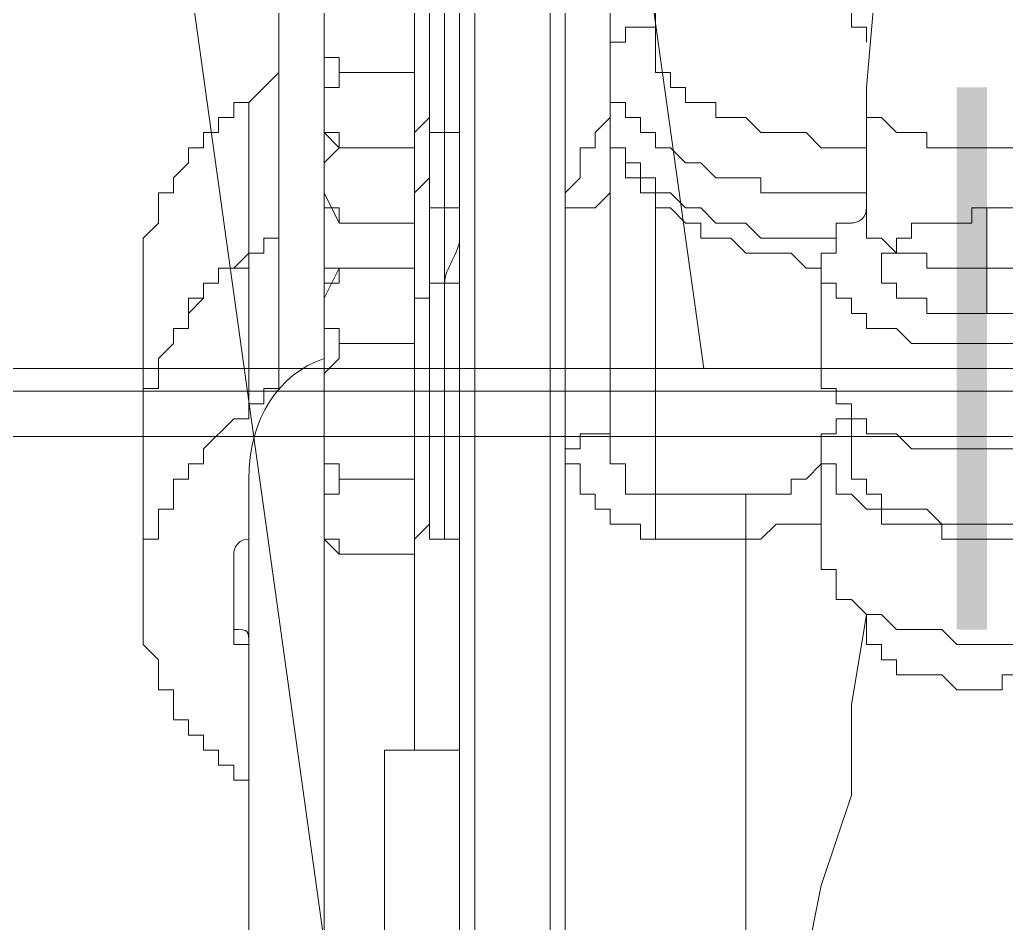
# Model space of a CAD drawing. Header units: millimetres. Extents: x 25083 to 52777, y 24772 to 45779.
# Drawn here: x 49225.93 to 49250.25, y 36755.61 to 36777.89 of the extents above; entities that cross this region are included whole.
import ezdxf

# ---------------------------------------------------------------- set-up
doc = ezdxf.new("R2010")
doc.units = ezdxf.units.MM
doc.layers.add('小车', color=7, linetype='Continuous')

# ---------------------------------------------------------------- blocks, each defined once
blk = doc.blocks.new('zw$D2F4')
h = blk.add_hatch(color=7)
h.dxf.hatch_style = 2
h.paths.add_polyline_path([(359.847, 892.747), (359.847, 895.718), (359.104, 895.718), (359.104, 892.747)])
h = blk.add_hatch(color=7)
h.dxf.hatch_style = 2
h.paths.add_polyline_path([(359.847, 885.32), (359.847, 892.747), (359.104, 892.747), (359.104, 885.32)])
h = blk.add_hatch(color=7)
h.dxf.hatch_style = 2
h.paths.add_polyline_path([(359.847, 882.349), (359.847, 885.32), (359.104, 885.32), (359.104, 883.092), (359.104, 882.349)])
at = {"color": 7, "lineweight": 5}
for points in [[(350.563, 955.507), (350.563, 887.548)], [(360.218, 927.283), (359.847, 920.599), (358.733, 912.8), (357.619, 904.259), (356.876, 895.718)], [(349.449, 817.361), (349.449, 915.771)], [(347.221, 915.029), (347.221, 817.733)], [(349.077, 817.733), (349.077, 915.029)], [(346.849, 914.657), (346.849, 818.104)], [(349.449, 914.657), (349.449, 818.104)], [(351.677, 913.172), (351.677, 897.203)], [(345.735, 884.206), (345.735, 901.288)], [(346.107, 884.577), (346.107, 900.917)], [(343.507, 900.546), (343.507, 884.577)], [(346.478, 897.946), (346.478, 897.203)], [(346.478, 897.946), (346.478, 897.203)], [(356.505, 897.946), (356.505, 897.203), (356.876, 897.203), (356.876, 896.832)], [(342.393, 897.575), (342.393, 889.033)], [(343.878, 896.089), (343.878, 896.461), (343.507, 896.461), (343.507, 897.575)], [(350.563, 896.461), (350.563, 896.832), (350.934, 896.832), (350.934, 897.203), (351.306, 897.203), (351.677, 897.203)], [(356.876, 894.232), (355.762, 894.232), (355.391, 894.604), (354.276, 894.604), (353.905, 894.975), (353.162, 894.975), (353.162, 895.347), (352.42, 895.347), (352.42, 895.718), (352.048, 895.718), (352.048, 896.089), (351.677, 896.089), (351.677, 897.203)], [(346.107, 896.832), (346.107, 896.461)], [(346.849, 896.832), (346.849, 896.461)], [(342.393, 896.461), (342.393, 896.089), (341.65, 895.347)], [(346.478, 896.089), (346.478, 896.461)], [(350.934, 895.347), (350.563, 895.347), (350.563, 896.461)], [(343.507, 894.975), (343.507, 895.718), (343.878, 895.718), (343.878, 896.089)], [(343.878, 896.089), (345.735, 896.089)], [(346.478, 895.718), (346.478, 895.347)], [(346.478, 895.718), (346.478, 895.347)], [(356.876, 895.718), (356.876, 892.747)], [(356.876, 895.718), (356.876, 894.975), (357.247, 894.975), (357.619, 894.604), (358.361, 894.604), (358.361, 894.232), (359.476, 894.232)], [(341.65, 895.347), (341.279, 895.347), (341.279, 894.975), (340.908, 894.975), (340.908, 894.604), (340.536, 894.604), (340.536, 894.232), (340.165, 894.232), (340.165, 893.861), (339.793, 893.49), (339.793, 893.118), (339.422, 893.118), (339.422, 892.376), (339.051, 892.004), (339.051, 890.89)], [(341.65, 887.919), (341.65, 895.347)], [(346.478, 895.347), (346.478, 894.975)], [(351.306, 894.604), (351.306, 894.975), (350.934, 894.975), (350.934, 895.347)], [(359.476, 894.232), (360.59, 894.232), (360.961, 894.604), (361.704, 894.604), (361.704, 894.975), (362.075, 894.975), (362.075, 895.347)], [(343.507, 894.604), (343.507, 894.975)], [(346.107, 894.975), (345.735, 894.604)], [(346.478, 894.975), (346.478, 894.604)], [(349.449, 892.747), (349.449, 893.118), (349.82, 893.49), (349.82, 894.232), (350.192, 894.232), (350.192, 894.604), (350.563, 894.975)], [(355.762, 891.262), (355.391, 891.262), (355.019, 891.633), (353.905, 891.633), (353.534, 892.004), (352.791, 892.004), (352.791, 892.376), (352.42, 892.376), (352.048, 892.747), (351.677, 892.747), (351.677, 893.118), (351.306, 893.118), (351.306, 893.49), (350.934, 893.49), (350.934, 894.232), (350.563, 894.232), (350.563, 894.975)], [(350.563, 894.975), (350.563, 894.232), (350.934, 894.232), (350.934, 893.861), (351.306, 893.861), (351.306, 893.49), (351.677, 893.49), (351.677, 893.118), (352.048, 893.118), (352.42, 892.747), (352.791, 892.747), (353.162, 892.376), (353.905, 892.376), (354.276, 892.004), (356.133, 892.004)], [(343.507, 894.604), (343.878, 894.232)], [(343.878, 894.232), (343.878, 894.604), (343.507, 894.604)], [(346.107, 894.604), (346.478, 894.604)], [(346.478, 894.604), (346.849, 894.604)], [(356.876, 893.118), (354.276, 893.118), (354.276, 893.49), (353.162, 893.49), (352.791, 893.861), (352.42, 893.861), (352.048, 894.232), (351.677, 894.232), (351.677, 894.604), (351.306, 894.604)], [(343.507, 893.49), (343.507, 893.861), (343.878, 894.232)], [(343.878, 894.232), (345.735, 894.232)], [(346.478, 893.861), (346.478, 894.232)], [(346.478, 893.49), (346.478, 893.861)], [(346.478, 893.49), (346.478, 893.861)], [(343.507, 893.118), (343.507, 893.49)], [(346.107, 893.49), (345.735, 893.118)], [(346.478, 893.118), (346.478, 893.49)], [(346.478, 893.118), (346.478, 893.49)], [(343.507, 893.118), (343.878, 892.376)], [(343.878, 892.376), (343.878, 892.747), (343.507, 892.747), (343.507, 893.118)], [(346.107, 892.747), (346.107, 893.118)], [(346.478, 892.747), (346.478, 893.118)], [(346.478, 892.747), (346.478, 893.118)], [(346.478, 892.747), (346.478, 893.118)], [(346.849, 892.747), (346.849, 893.118)], [(350.563, 893.118), (350.192, 892.747), (349.82, 892.747), (349.449, 892.747)], [(351.677, 893.118), (351.677, 884.577)], [(342.393, 892.747), (342.393, 892.004), (342.022, 892.004), (342.022, 891.633), (341.65, 891.633)], [(346.107, 892.376), (346.107, 892.747)], [(346.478, 892.747), (346.107, 892.747)], [(346.478, 892.004), (346.478, 892.747)], [(346.478, 892.004), (346.478, 892.747)], [(346.849, 892.747), (346.478, 892.747)], [(346.849, 892.376), (346.849, 892.747)], [(356.876, 892.747), (356.876, 892.004), (357.247, 892.004), (357.619, 891.633), (358.361, 891.633), (358.361, 891.262), (359.476, 891.262)], [(359.847, 892.747), (359.476, 892.747), (359.476, 892.376), (357.99, 892.376), (357.99, 892.004), (357.619, 892.004), (357.619, 891.633), (357.247, 891.633), (357.247, 891.262)], [(359.476, 891.262), (360.59, 891.262), (360.59, 891.633), (361.332, 891.633), (361.704, 892.004), (362.075, 892.004), (362.075, 892.747)], [(359.847, 892.747), (359.847, 890.148)], [(362.446, 892.747), (359.847, 892.747)], [(342.022, 892.004), (342.393, 892.004), (342.393, 892.376)], [(343.878, 890.89), (343.878, 891.262), (343.507, 891.262), (343.507, 892.376)], [(343.878, 892.376), (345.735, 892.376)], [(346.107, 892.004), (346.107, 892.376)], [(346.849, 892.004), (346.849, 892.376)], [(355.762, 891.262), (355.762, 891.633), (356.133, 891.633), (356.133, 892.376), (356.505, 892.376)], [(341.65, 891.633), (342.022, 891.633), (342.022, 892.004)], [(341.65, 891.633), (341.279, 891.262), (340.908, 891.262), (340.908, 890.89), (340.536, 890.89), (340.536, 890.519), (340.165, 890.148), (340.165, 889.776), (339.793, 889.776), (339.793, 889.405), (339.422, 889.033), (339.422, 888.662), (339.422, 888.291), (339.051, 888.291), (339.051, 886.805)], [(340.536, 890.519), (340.536, 890.89), (340.908, 890.89), (340.908, 891.262), (341.65, 891.262), (341.65, 891.633)], [(343.507, 890.519), (343.878, 891.262)], [(343.507, 890.148), (343.507, 890.89), (343.878, 890.89), (343.878, 891.262)], [(343.878, 891.262), (345.735, 891.262)], [(355.762, 891.262), (355.762, 888.662)], [(363.932, 891.262), (363.932, 890.89), (363.56, 890.89), (363.56, 890.519), (363.189, 890.148), (362.818, 890.148), (362.818, 889.776), (361.704, 889.776), (361.704, 889.405), (357.99, 889.405), (357.619, 889.776), (356.876, 889.776), (356.876, 890.148), (356.505, 890.148), (356.505, 890.519), (356.133, 890.519), (356.133, 890.89), (355.762, 890.89), (355.762, 891.262)], [(357.247, 891.262), (357.247, 890.89), (357.619, 890.89), (357.619, 890.519), (358.361, 890.519), (358.361, 890.148), (358.733, 890.148), (361.332, 890.148), (361.332, 890.519), (362.075, 890.519), (362.075, 890.89), (362.446, 890.89), (362.446, 891.262)], [(339.051, 890.89), (339.051, 883.092)], [(346.478, 890.89), (346.107, 890.89)], [(346.107, 890.519), (346.107, 890.89)], [(346.849, 890.89), (346.478, 890.89)], [(346.478, 890.519), (346.478, 890.89)], [(346.478, 890.519), (346.478, 890.89)], [(346.849, 890.519), (346.849, 890.89)], [(339.422, 889.033), (339.793, 889.405), (339.793, 889.776), (340.165, 889.776), (340.165, 890.519), (340.536, 890.519)], [(346.107, 890.519), (345.735, 890.519)], [(346.478, 890.148), (346.478, 890.519)], [(346.478, 890.148), (346.478, 890.519)], [(343.878, 889.405), (343.878, 889.776), (343.507, 889.776), (343.507, 890.148)], [(346.478, 889.776), (346.478, 890.148)], [(346.478, 889.776), (346.478, 890.148)], [(346.478, 889.776), (346.478, 889.405)], [(343.507, 887.548), (343.507, 888.662), (343.878, 889.033), (343.878, 889.405)], [(343.878, 889.405), (345.735, 889.405)], [(346.478, 889.033), (346.478, 889.405)], [(339.051, 887.919), (339.051, 888.291), (339.422, 888.291), (339.422, 889.033)], [(341.65, 887.919), (342.022, 887.919), (342.022, 888.291), (342.393, 888.291), (342.393, 889.033)], [(343.507, 889.033), (343.507, 843.728)], [(346.478, 888.662), (346.478, 888.291)], [(363.932, 888.662), (363.932, 888.291), (363.56, 888.291), (363.56, 887.919), (363.189, 887.548), (362.818, 887.548), (362.818, 887.177), (362.075, 887.177), (361.704, 886.805), (357.99, 886.805), (357.619, 887.177), (356.876, 887.177), (356.876, 887.548), (356.505, 887.548), (356.505, 887.919), (356.133, 887.919), (356.133, 888.291), (355.762, 888.291), (355.762, 888.662)], [(339.051, 887.548), (339.051, 887.919)], [(339.051, 887.548), (339.051, 887.919)], [(339.051, 883.092), (339.051, 884.577), (339.422, 884.577), (339.422, 885.32), (339.793, 885.32), (339.793, 886.063), (340.165, 886.063), (340.165, 886.434), (340.536, 886.434), (340.536, 886.805), (341.279, 887.548), (341.65, 887.548), (341.65, 887.919)], [(346.107, 887.548), (346.107, 887.919)], [(346.478, 887.177), (346.478, 887.919)], [(346.478, 887.177), (346.478, 887.919)], [(346.849, 887.548), (346.849, 887.919)], [(343.878, 886.063), (343.878, 886.434), (343.507, 886.434), (343.507, 887.548)], [(349.449, 886.805), (349.82, 886.805), (349.82, 887.177), (350.563, 887.177), (350.563, 887.548)], [(351.677, 885.691), (350.934, 885.691), (350.934, 886.434), (350.563, 886.434), (350.563, 887.548)], [(355.762, 886.805), (355.762, 887.177), (356.133, 887.177), (356.133, 887.548), (356.505, 887.548)], [(356.505, 887.548), (356.505, 886.805)], [(346.107, 886.434), (346.107, 886.805)], [(346.849, 886.434), (346.849, 886.805)], [(351.677, 884.577), (351.306, 884.577), (351.306, 884.948), (350.563, 884.948), (350.563, 885.32), (350.192, 885.32), (350.192, 885.691), (349.82, 885.691), (349.82, 886.434), (349.449, 886.434), (349.449, 886.805)], [(355.762, 886.805), (355.762, 884.206)], [(356.505, 885.691), (356.133, 885.691), (356.133, 886.434), (355.762, 886.434), (355.762, 886.805)], [(357.247, 885.691), (356.876, 885.691), (356.876, 886.063), (356.505, 886.063), (356.505, 886.805)], [(346.478, 886.063), (346.478, 886.434)], [(355.762, 886.434), (355.391, 886.063), (355.019, 886.063), (355.019, 885.691), (354.276, 885.691), (353.905, 885.691)], [(341.65, 886.063), (341.65, 846.699)], [(343.507, 884.948), (343.507, 885.691), (343.878, 885.691), (343.878, 886.063)], [(343.878, 886.063), (345.735, 886.063)], [(346.478, 885.32), (346.478, 885.691)], [(346.478, 885.32), (346.478, 885.691)], [(351.677, 885.691), (353.905, 885.691)], [(353.905, 873.436), (353.905, 885.691)], [(356.876, 885.32), (356.505, 885.691)], [(362.075, 885.32), (361.332, 885.32), (361.332, 884.948), (358.733, 884.948), (358.361, 885.32), (357.247, 885.32), (357.247, 885.691)], [(346.478, 884.948), (346.478, 885.32)], [(355.762, 885.32), (355.762, 884.948), (354.648, 884.948), (354.276, 884.577), (353.905, 884.577)], [(362.446, 884.948), (360.961, 884.948), (360.961, 884.577), (358.733, 884.577), (358.733, 884.948), (358.361, 884.948), (357.99, 884.948), (357.247, 884.948), (357.247, 885.32), (356.876, 885.32)], [(343.507, 884.577), (343.507, 884.948)], [(345.735, 879.378), (345.735, 884.948)], [(346.107, 884.948), (345.735, 884.577)], [(346.107, 884.577), (346.107, 884.948)], [(346.478, 884.577), (346.478, 884.948)], [(346.478, 884.577), (346.478, 884.948)], [(346.849, 884.577), (346.849, 884.948)], [(343.507, 884.577), (343.878, 884.206)], [(343.878, 884.206), (343.878, 884.577), (343.507, 884.577)], [(346.478, 884.577), (346.107, 884.577)], [(346.849, 884.577), (346.478, 884.577)], [(353.905, 884.577), (351.677, 884.577)], [(341.279, 884.206), (341.279, 883.092)], [(343.878, 884.206), (345.735, 884.206)], [(356.505, 883.092), (356.133, 883.092), (356.133, 883.834), (355.762, 883.834), (355.762, 884.206)], [(341.65, 883.834), (341.65, 883.463)], [(341.65, 878.635), (341.279, 878.635), (341.279, 879.007), (340.908, 879.007), (340.908, 879.378), (340.536, 879.378), (340.536, 879.749), (340.165, 879.749), (340.165, 880.121), (339.793, 880.121), (339.793, 880.864), (339.422, 880.864), (339.422, 881.235), (339.422, 881.606), (339.051, 881.978), (339.051, 883.092)], [(341.279, 883.092), (341.279, 881.978), (341.65, 881.978)], [(357.247, 882.72), (356.876, 882.72), (356.505, 883.092)], [(356.876, 882.72), (356.505, 880.492), (356.505, 878.264), (355.762, 876.036), (355.391, 874.179), (354.648, 871.951), (353.905, 869.351), (353.534, 866.381), (353.534, 863.41)], [(356.876, 882.72), (356.876, 881.978), (357.247, 881.978), (357.247, 881.606), (357.619, 881.606), (357.619, 881.235), (358.733, 881.235), (359.104, 880.864), (359.476, 880.864)], [(362.075, 882.349), (360.961, 882.349), (360.59, 881.978), (359.104, 881.978), (358.733, 882.349), (357.99, 882.349), (357.619, 882.349), (357.247, 882.72)], [(359.476, 880.864), (360.218, 880.864), (360.218, 881.235), (361.332, 881.235), (361.332, 881.606), (361.704, 881.606), (361.704, 881.978), (362.075, 881.978), (362.075, 882.349)], [(344.993, 879.378), (344.993, 874.179)], [(344.993, 879.378), (346.849, 879.378)]]:
    blk.add_lwpolyline(points, dxfattribs=at)
for points in [[(346.478, 897.203), (346.478, 897.203), (346.478, 897.203), (346.478, 896.832)], [(346.478, 897.203), (346.478, 897.203), (346.478, 896.832), (346.478, 896.832)], [(346.107, 896.832), (346.107, 896.461), (346.107, 896.461), (346.107, 896.461)], [(346.478, 896.832), (346.478, 896.832), (346.478, 896.832), (346.478, 896.832)], [(346.478, 896.832), (346.478, 896.832), (346.478, 896.832), (346.478, 896.832)], [(346.478, 896.832), (346.478, 896.832), (346.478, 896.461), (346.478, 896.461)], [(346.478, 896.832), (346.478, 896.461), (346.478, 896.461), (346.478, 896.089)], [(346.849, 896.461), (346.849, 896.461), (346.849, 896.461), (346.849, 896.832)], [(346.107, 896.089), (346.107, 896.461), (346.107, 896.461), (346.107, 896.461)], [(346.478, 896.461), (346.478, 896.461), (346.478, 896.461), (346.478, 896.089)], [(346.849, 896.461), (346.849, 896.461), (346.849, 896.461), (346.849, 896.089)], [(346.478, 896.089), (346.478, 896.089), (346.478, 895.718), (346.478, 895.718)], [(346.478, 896.089), (346.478, 896.089), (346.478, 895.718), (346.478, 895.718)], [(346.478, 896.089), (346.478, 896.089), (346.478, 896.089), (346.478, 896.089)], [(346.107, 895.718), (346.107, 895.347), (346.107, 895.347), (346.107, 895.347)], [(346.478, 895.718), (346.478, 895.718), (346.478, 895.718), (346.478, 895.718)], [(346.478, 895.718), (346.478, 895.718), (346.478, 895.718), (346.478, 895.718)], [(346.849, 895.347), (346.849, 895.347), (346.849, 895.347), (346.849, 895.718)], [(346.107, 895.347), (346.107, 895.347), (346.107, 895.347), (346.107, 895.347)], [(346.478, 895.347), (346.478, 895.347), (346.478, 894.975), (346.478, 894.975)], [(346.478, 895.347), (346.478, 895.347), (346.478, 895.347), (346.478, 895.347)], [(346.849, 895.347), (346.849, 895.347), (346.849, 895.347), (346.849, 895.347)], [(346.478, 894.975), (346.478, 894.975), (346.478, 894.975), (346.478, 894.975)], [(346.478, 894.975), (346.478, 894.975), (346.478, 894.975), (346.478, 894.975)], [(346.478, 894.975), (346.478, 894.975), (346.478, 894.975), (346.478, 894.975)], [(346.478, 894.975), (346.478, 894.975), (346.478, 894.975), (346.478, 894.604)], [(346.478, 894.604), (346.478, 894.604), (346.478, 894.604), (346.478, 894.604)], [(346.478, 894.604), (346.478, 894.604), (346.478, 894.604), (346.478, 894.604)], [(346.478, 894.604), (346.478, 894.604), (346.478, 894.604), (346.478, 894.604)], [(346.478, 894.604), (346.478, 894.604), (346.478, 894.604), (346.478, 894.604)], [(346.478, 894.604), (346.478, 894.604), (346.478, 894.604), (346.478, 894.604)], [(346.478, 894.604), (346.478, 894.604), (346.478, 894.604), (346.478, 894.604)], [(346.478, 894.604), (346.478, 894.604), (346.478, 894.604), (346.478, 894.604)], [(346.478, 894.604), (346.478, 894.604), (346.478, 894.604), (346.478, 894.604)], [(346.478, 894.604), (346.478, 894.604), (346.478, 894.604), (346.478, 894.604)], [(346.478, 894.604), (346.478, 894.604), (346.478, 894.604), (346.478, 894.604)], [(346.478, 894.604), (346.478, 894.232), (346.478, 894.232), (346.478, 893.861)], [(346.478, 894.604), (346.478, 894.232), (346.478, 894.232), (346.478, 893.861)], [(343.878, 894.232), (343.878, 894.232), (343.878, 894.232), (343.878, 894.232)], [(346.107, 893.861), (346.107, 893.861), (346.107, 893.861), (346.107, 893.861)], [(346.107, 893.49), (346.107, 893.49), (346.107, 893.49), (346.107, 893.861)], [(346.478, 893.861), (346.478, 893.861), (346.478, 893.861), (346.478, 893.861)], [(346.478, 893.861), (346.478, 893.861), (346.478, 893.861), (346.478, 893.861)], [(346.849, 893.861), (346.849, 893.49), (346.849, 893.49), (346.849, 893.49)], [(346.849, 893.861), (346.849, 893.861), (346.849, 893.861), (346.849, 893.861)], [(346.478, 893.49), (346.478, 893.49), (346.478, 893.49), (346.478, 893.49)], [(346.478, 893.49), (346.478, 893.49), (346.478, 893.49), (346.478, 893.49)], [(343.507, 893.118), (343.507, 892.747), (343.507, 892.747), (343.507, 892.376)], [(346.478, 893.118), (346.478, 893.118), (346.478, 893.118), (346.478, 893.118)], [(346.478, 893.118), (346.478, 893.118), (346.478, 893.118), (346.478, 893.118)], [(346.478, 893.118), (346.478, 893.118), (346.478, 893.118), (346.478, 893.118)], [(346.478, 893.118), (346.478, 893.118), (346.478, 893.118), (346.478, 893.118)], [(346.478, 892.747), (346.478, 892.747), (346.478, 892.747), (346.478, 892.747)], [(346.478, 892.747), (346.478, 892.747), (346.478, 892.747), (346.478, 892.747)], [(346.478, 892.747), (346.478, 892.747), (346.478, 892.747), (346.478, 892.747)], [(346.478, 892.747), (346.478, 892.747), (346.478, 892.747), (346.478, 892.747)], [(346.478, 892.747), (346.478, 892.747), (346.478, 892.747), (346.478, 892.747)], [(346.478, 892.747), (346.478, 892.747), (346.478, 892.747), (346.478, 892.747)], [(346.478, 892.747), (346.478, 892.747), (346.478, 892.747), (346.478, 892.747)], [(346.478, 892.747), (346.478, 892.747), (346.478, 892.747), (346.478, 892.747)], [(346.478, 892.747), (346.478, 892.747), (346.478, 892.747), (346.478, 892.747)], [(356.876, 892.747), (356.876, 892.376), (356.505, 892.376), (356.505, 892.376)], [(342.393, 892.376), (342.393, 892.376), (342.393, 892.376), (342.393, 892.376)], [(342.022, 892.004), (342.022, 892.004), (342.022, 892.004), (342.022, 892.004)], [(346.478, 890.89), (346.478, 891.262), (346.849, 891.633), (346.849, 892.004)], [(346.478, 892.004), (346.478, 892.004), (346.478, 892.004), (346.478, 891.633)], [(346.478, 892.004), (346.478, 892.004), (346.478, 891.633), (346.478, 891.633)], [(346.478, 891.633), (346.478, 891.633), (346.478, 891.633), (346.478, 891.633)], [(346.478, 891.633), (346.478, 891.262), (346.478, 891.262), (346.478, 891.262)], [(346.478, 891.633), (346.478, 891.262), (346.478, 891.262), (346.478, 890.89)], [(346.478, 891.633), (346.478, 891.633), (346.478, 891.633), (346.478, 891.633)], [(346.107, 891.262), (346.107, 891.262), (346.107, 891.262), (346.107, 891.262)], [(346.107, 890.89), (346.107, 890.89), (346.107, 891.262), (346.107, 891.262)], [(346.478, 891.262), (346.478, 891.262), (346.478, 891.262), (346.478, 890.89)], [(346.478, 890.89), (346.478, 890.89), (346.478, 890.89), (346.478, 890.89)], [(346.478, 890.89), (346.478, 890.89), (346.478, 890.89), (346.478, 890.89)], [(346.478, 890.89), (346.478, 890.89), (346.478, 890.89), (346.478, 890.89)], [(346.478, 890.89), (346.478, 890.89), (346.478, 890.89), (346.478, 890.89)], [(346.478, 890.89), (346.478, 890.89), (346.478, 890.89), (346.478, 890.89)], [(346.478, 890.89), (346.478, 890.89), (346.478, 890.89), (346.478, 890.89)], [(346.478, 890.89), (346.478, 890.89), (346.478, 890.89), (346.478, 890.89)], [(346.478, 890.89), (346.478, 890.89), (346.478, 890.89), (346.478, 890.89)], [(346.478, 890.89), (346.478, 890.89), (346.478, 890.89), (346.478, 890.89)], [(346.478, 890.89), (346.478, 890.89), (346.478, 890.89), (346.478, 890.89)], [(345.735, 890.519), (346.107, 890.519), (346.107, 890.519), (346.107, 890.519)], [(346.478, 890.519), (346.478, 890.519), (346.478, 890.519), (346.478, 890.519)], [(346.478, 890.519), (346.478, 890.519), (346.478, 890.519), (346.478, 890.519)], [(346.478, 890.519), (346.478, 890.519), (346.478, 890.519), (346.478, 890.519)], [(346.478, 890.519), (346.478, 890.519), (346.478, 890.519), (346.478, 890.519)], [(346.107, 890.148), (346.107, 889.776), (346.107, 889.776), (346.107, 889.776)], [(346.107, 890.148), (346.107, 890.148), (346.107, 890.148), (346.107, 890.148)], [(346.107, 890.148), (346.107, 890.148), (346.107, 890.148), (346.107, 890.148)], [(346.478, 890.148), (346.478, 890.148), (346.478, 890.148), (346.478, 890.148)], [(346.478, 890.148), (346.478, 890.148), (346.478, 890.148), (346.478, 890.148)], [(346.849, 890.148), (346.849, 890.148), (346.849, 890.148), (346.849, 890.148)], [(346.849, 889.776), (346.849, 889.776), (346.849, 889.776), (346.849, 890.148)], [(346.478, 889.033), (346.478, 889.405), (346.478, 889.405), (346.478, 889.776)], [(346.478, 889.405), (346.478, 889.405), (346.478, 889.405), (346.478, 889.776)], [(346.478, 889.776), (346.478, 889.776), (346.478, 889.776), (346.478, 889.776)], [(346.478, 889.776), (346.478, 889.776), (346.478, 889.776), (346.478, 889.776)], [(343.507, 889.033), (342.393, 888.662), (341.65, 887.548), (341.65, 886.063)], [(346.107, 889.033), (346.107, 888.662), (346.107, 888.662), (346.107, 888.662)], [(346.107, 889.033), (346.107, 889.033), (346.107, 889.033), (346.107, 889.033)], [(346.478, 888.662), (346.478, 888.662), (346.478, 889.033), (346.478, 889.033)], [(346.478, 888.662), (346.478, 889.033), (346.478, 889.033), (346.478, 889.033)], [(346.478, 889.033), (346.478, 889.033), (346.478, 889.033), (346.478, 889.033)], [(346.849, 889.033), (346.849, 889.033), (346.849, 889.033), (346.849, 889.033)], [(346.849, 888.662), (346.849, 888.662), (346.849, 888.662), (346.849, 889.033)], [(346.478, 887.919), (346.478, 888.291), (346.478, 888.291), (346.478, 888.662)], [(346.478, 888.291), (346.478, 888.662), (346.478, 888.662), (346.478, 888.662)], [(346.478, 888.662), (346.478, 888.662), (346.478, 888.662), (346.478, 888.662)], [(346.478, 888.662), (346.478, 888.662), (346.478, 888.662), (346.478, 888.662)], [(346.478, 887.919), (346.478, 888.291), (346.478, 888.291), (346.478, 888.291)], [(356.505, 887.548), (356.505, 887.548), (356.505, 887.548), (356.505, 887.919)], [(339.051, 887.548), (339.051, 887.548), (339.051, 887.177), (339.051, 886.805)], [(346.478, 887.177), (346.478, 887.177), (346.478, 887.177), (346.478, 886.805)], [(346.478, 887.177), (346.478, 887.177), (346.478, 886.805), (346.478, 886.805)], [(346.107, 886.805), (346.107, 886.434), (346.107, 886.434), (346.107, 886.434)], [(346.478, 886.805), (346.478, 886.805), (346.478, 886.805), (346.478, 886.805)], [(346.478, 886.805), (346.478, 886.805), (346.478, 886.434), (346.478, 886.434)], [(346.478, 886.805), (346.478, 886.434), (346.478, 886.434), (346.478, 886.063)], [(346.478, 886.805), (346.478, 886.805), (346.478, 886.805), (346.478, 886.805)], [(346.849, 886.434), (346.849, 886.434), (346.849, 886.434), (346.849, 886.805)], [(346.107, 886.063), (346.107, 886.434), (346.107, 886.434), (346.107, 886.434)], [(346.478, 886.434), (346.478, 886.434), (346.478, 886.434), (346.478, 886.063)], [(346.849, 886.434), (346.849, 886.434), (346.849, 886.434), (346.849, 886.063)], [(346.478, 886.063), (346.478, 886.063), (346.478, 886.063), (346.478, 886.063)], [(346.478, 886.063), (346.478, 886.063), (346.478, 885.691), (346.478, 885.691)], [(346.478, 886.063), (346.478, 886.063), (346.478, 885.691), (346.478, 885.691)], [(346.107, 885.691), (346.107, 885.32), (346.107, 885.32), (346.107, 885.32)], [(346.478, 885.691), (346.478, 885.691), (346.478, 885.691), (346.478, 885.691)], [(346.478, 885.691), (346.478, 885.691), (346.478, 885.691), (346.478, 885.691)], [(346.849, 885.32), (346.849, 885.32), (346.849, 885.32), (346.849, 885.691)], [(346.107, 885.32), (346.107, 885.32), (346.107, 885.32), (346.107, 885.32)], [(346.478, 885.32), (346.478, 885.32), (346.478, 885.32), (346.478, 885.32)], [(346.478, 885.32), (346.478, 885.32), (346.478, 885.32), (346.478, 884.948)], [(346.849, 885.32), (346.849, 885.32), (346.849, 885.32), (346.849, 885.32)], [(341.65, 884.948), (341.65, 884.948), (341.65, 884.948), (341.65, 884.948)], [(341.65, 884.948), (341.65, 884.948), (341.65, 884.577), (341.65, 884.577)], [(341.65, 884.948), (341.65, 884.948), (341.65, 884.948), (341.65, 884.948)], [(341.65, 884.948), (341.65, 884.577), (341.65, 884.577), (341.65, 884.577)], [(346.478, 884.948), (346.478, 884.948), (346.478, 884.948), (346.478, 884.948)], [(346.478, 884.948), (346.478, 884.948), (346.478, 884.948), (346.478, 884.948)], [(346.478, 884.948), (346.478, 884.948), (346.478, 884.948), (346.478, 884.948)], [(346.478, 884.948), (346.478, 884.948), (346.478, 884.948), (346.478, 884.948)], [(341.65, 884.577), (341.279, 884.577), (341.279, 884.206), (341.279, 884.206)], [(341.65, 884.577), (341.65, 884.577), (341.65, 884.577), (341.65, 884.577)], [(341.65, 884.577), (341.65, 884.577), (341.65, 884.577), (341.65, 884.206)], [(341.65, 884.577), (341.65, 884.577), (341.65, 884.577), (341.65, 884.577)], [(341.65, 884.577), (341.65, 884.577), (341.65, 884.577), (341.65, 884.577)], [(341.65, 884.577), (341.65, 884.577), (341.65, 884.577), (341.65, 884.206)], [(341.65, 884.577), (341.65, 884.577), (341.65, 884.577), (341.65, 884.206)], [(341.65, 884.577), (341.65, 884.577), (341.65, 884.577), (341.65, 884.206)], [(341.65, 884.577), (341.65, 884.577), (341.65, 884.577), (341.65, 884.577)], [(341.65, 884.577), (341.65, 884.577), (341.65, 884.577), (341.65, 884.577)], [(341.65, 884.577), (341.65, 884.206), (341.65, 884.206), (341.65, 883.834)], [(346.478, 884.577), (346.478, 884.577), (346.478, 884.577), (346.478, 884.577)], [(346.478, 884.577), (346.478, 884.577), (346.478, 884.577), (346.478, 884.577)], [(346.478, 884.577), (346.478, 884.577), (346.478, 884.577), (346.478, 884.577)], [(346.478, 884.577), (346.478, 884.577), (346.478, 884.577), (346.478, 884.577)], [(346.478, 884.577), (346.478, 884.577), (346.478, 884.577), (346.478, 884.577)], [(346.478, 884.577), (346.478, 884.577), (346.478, 884.577), (346.478, 884.577)], [(346.478, 884.577), (346.478, 884.577), (346.478, 884.577), (346.478, 884.577)], [(346.478, 884.577), (346.478, 884.577), (346.478, 884.577), (346.478, 884.577)], [(341.65, 884.206), (341.65, 884.206), (341.65, 884.206), (341.65, 884.206)], [(341.65, 884.206), (341.65, 884.206), (341.65, 884.206), (341.65, 884.206)], [(341.65, 884.206), (341.65, 884.206), (341.65, 883.834), (341.65, 883.834)], [(341.65, 884.206), (341.65, 884.206), (341.65, 884.206), (341.65, 883.834)], [(341.65, 884.206), (341.65, 884.206), (341.65, 884.206), (341.65, 884.206)], [(341.65, 884.206), (341.65, 884.206), (341.65, 883.834), (341.65, 883.834)], [(341.65, 883.834), (341.65, 883.834), (341.65, 883.834), (341.65, 883.834)], [(341.65, 883.834), (341.65, 883.834), (341.65, 883.834), (341.65, 883.834)], [(341.65, 883.834), (341.65, 883.834), (341.65, 883.834), (341.65, 883.463)], [(341.65, 883.834), (341.65, 883.834), (341.65, 883.834), (341.65, 883.834)], [(341.65, 883.834), (341.65, 883.834), (341.65, 883.834), (341.65, 883.834)], [(341.65, 883.834), (341.65, 883.834), (341.65, 883.834), (341.65, 883.834)], [(341.65, 883.834), (341.65, 883.463), (341.65, 883.463), (341.65, 883.463)], [(341.65, 883.834), (341.65, 883.463), (341.65, 883.463), (341.65, 883.463)], [(341.65, 883.834), (341.65, 883.834), (341.65, 883.463), (341.65, 883.463)], [(341.65, 883.834), (341.65, 883.834), (341.65, 883.834), (341.65, 883.463)], [(341.65, 883.834), (341.65, 883.834), (341.65, 883.834), (341.65, 883.834)], [(341.65, 883.463), (341.65, 883.463), (341.65, 883.463), (341.65, 883.463)], [(341.65, 883.463), (341.65, 883.463), (341.65, 883.463), (341.65, 883.463)], [(341.65, 883.463), (341.65, 883.463), (341.65, 883.463), (341.65, 883.463)], [(341.65, 883.463), (341.65, 883.463), (341.65, 883.092), (341.65, 883.092)], [(341.65, 883.463), (341.65, 883.463), (341.65, 883.463), (341.65, 883.463)], [(341.65, 883.463), (341.65, 883.463), (341.65, 883.463), (341.65, 883.463)], [(341.279, 883.092), (341.279, 882.72), (341.279, 882.72), (341.279, 882.349)], [(341.65, 883.092), (341.65, 883.092), (341.65, 883.092), (341.65, 883.092)], [(341.65, 883.092), (341.65, 882.72), (341.65, 882.349), (341.65, 882.349)], [(341.65, 883.092), (341.65, 883.092), (341.65, 883.092), (341.65, 883.092)], [(341.279, 882.349), (341.65, 882.349), (341.65, 882.349), (341.65, 881.978)], [(341.65, 882.349), (341.65, 881.978), (341.65, 881.978), (341.65, 881.978)], [(341.65, 881.978), (341.65, 881.606), (341.65, 881.606), (341.65, 881.606)], [(341.65, 881.978), (341.65, 881.978), (341.65, 881.978), (341.65, 881.978)]]:
    blk.add_open_spline(points, degree=3, dxfattribs=at)
blk = doc.blocks.new('A$C1A4175F5')
at = {"layer": '小车', "color": 7, "lineweight": 0}
for points in [[(991.798, 232.376), (991.798, 773.561)], [(992.358, 232.516), (992.358, 773.421)], [(990.679, 314.128), (990.679, 691.809)], [(992.358, 327.846), (1122.405, 309.648)], [(990.679, 314.128), (990.679, 227.897)]]:
    blk.add_lwpolyline(points, dxfattribs=at)
at = {"layer": '小车', "color": 1, "lineweight": 0}
blk.add_lwpolyline([(960.302, 320.987), (1007.477, 314.408)], dxfattribs=at)

msp = doc.modelspace()

# ---------------------------------------------------------------- block references
msp.add_blockref('zw$D2F4', (48889.923, 35880.503))
at = {"layer": '小车', "ltscale": 10, "xscale": -1, "rotation": 270}
msp.add_blockref('A$C1A4175F5', (48914.945, 35776.933), dxfattribs=at)

doc.saveas('drawing.dxf')
